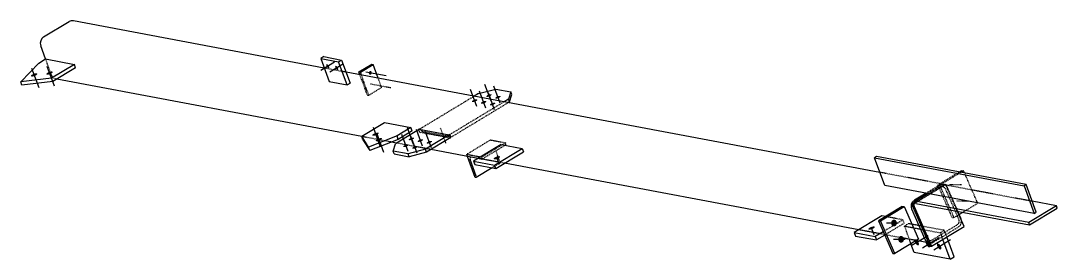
# Model space of a CAD drawing. Header units: millimetres. Extents: x 24 to 44783, y 9 to 937.
# Drawn here: x 24 to 3986, y 24 to 937 of the extents above; entities that cross this region are included whole.
import ezdxf

# ---------------------------------------------------------------- set-up
doc = ezdxf.new("R2010")
doc.units = ezdxf.units.MM
doc.linetypes.add('DXK_LINE_DOT2', pattern=[3.9198, 1.9599, -1.9599])
doc.layers.add('STÅL', color=7, linetype='Continuous')

msp = doc.modelspace()

# ---------------------------------------------------------------- hatches: boundary and pattern name
at = {"layer": 'STÅL', "linetype": 'Continuous'}
for points in [[(1201.1, 765.2), (1202, 763.6), (1202.7, 761.9), (1203.2, 760.3), (1203.4, 758.8), (1203.4, 757.5), (1203.1, 756.4), (1202.5, 755.6), (1201.8, 755.2), (1200.8, 755), (1199.7, 755.3), (1198.6, 755.9), (1197.3, 756.7), (1196.1, 757.9), (1194.9, 759.3), (1193.9, 760.9), (1193, 762.5), (1192.3, 764.2), (1191.8, 765.8), (1191.6, 767.3), (1191.7, 768.6), (1192, 769.7), (1192.5, 770.5), (1193.3, 770.9), (1194.2, 771), (1195.3, 770.8), (1196.5, 770.2), (1197.7, 769.3), (1198.9, 768.2), (1200.1, 766.8)], [(1235.4, 758.8), (1236.3, 757.1), (1237, 755.5), (1237.4, 753.8), (1237.7, 752.3), (1237.6, 751), (1237.3, 750), (1236.8, 749.2), (1236, 748.7), (1235.1, 748.6), (1234, 748.8), (1232.8, 749.4), (1231.6, 750.3), (1230.4, 751.5), (1229.2, 752.9), (1228.2, 754.4), (1227.3, 756.1), (1226.6, 757.7), (1226.1, 759.4), (1225.9, 760.9), (1225.9, 762.2), (1226.2, 763.2), (1226.8, 764), (1227.5, 764.5), (1228.5, 764.6), (1229.6, 764.4), (1230.7, 763.8), (1232, 762.9), (1233.2, 761.7), (1234.4, 760.3)], [(76.5, 725.5), (74, 724.6), (71.4, 724), (69.1, 723.6), (67, 723.5), (65.2, 723.7), (63.9, 724.1), (63, 724.8), (62.7, 725.7), (62.9, 726.7), (63.7, 727.9), (64.9, 729.1), (66.6, 730.4), (68.7, 731.6), (71, 732.8), (73.5, 733.8), (76.1, 734.7), (78.6, 735.3), (81, 735.6), (83.1, 735.7), (84.8, 735.6), (86.2, 735.2), (87, 734.5), (87.3, 733.6), (87.1, 732.6), (86.4, 731.4), (85.1, 730.1), (83.4, 728.9), (81.4, 727.6), (79, 726.5)], [(135.6, 732.7), (133, 731.9), (130.5, 731.2), (128.1, 730.9), (126, 730.8), (124.3, 730.9), (122.9, 731.3), (122.1, 732), (121.8, 732.9), (122, 733.9), (122.7, 735.1), (124, 736.4), (125.7, 737.6), (127.7, 738.9), (130.1, 740), (132.6, 741), (135.1, 741.9), (137.7, 742.5), (140, 742.9), (142.1, 743), (143.9, 742.8), (145.2, 742.4), (146.1, 741.7), (146.4, 740.8), (146.2, 739.8), (145.4, 738.6), (144.2, 737.4), (142.5, 736.1), (140.4, 734.9), (138.1, 733.7)], [(1354.5, 738.5), (1354.9, 739.9), (1355.5, 741.2), (1356.4, 742.4), (1357.4, 743.3), (1358.5, 744), (1359.6, 744.4), (1360.8, 744.4), (1362, 744.2), (1363.1, 743.7), (1364.1, 742.9), (1364.8, 741.9), (1365.4, 740.7), (1365.8, 739.3), (1365.9, 737.9), (1365.7, 736.4), (1365.3, 735), (1364.7, 733.7), (1363.9, 732.6), (1362.9, 731.7), (1361.8, 731), (1360.6, 730.6), (1359.4, 730.5), (1358.3, 730.8), (1357.2, 731.3), (1356.2, 732.1), (1355.4, 733.1), (1354.8, 734.3), (1354.5, 735.7), (1354.4, 737.1)], [(1760.3, 627.6), (1758.2, 626.9), (1756, 626.4), (1754, 626.1), (1752.2, 626), (1750.7, 626.1), (1749.6, 626.5), (1748.9, 627), (1748.6, 627.8), (1748.8, 628.7), (1749.5, 629.6), (1750.5, 630.7), (1751.9, 631.8), (1753.7, 632.8), (1755.6, 633.8), (1757.8, 634.7), (1759.9, 635.4), (1762.1, 635.9), (1764.1, 636.2), (1765.9, 636.3), (1767.4, 636.2), (1768.5, 635.8), (1769.2, 635.2), (1769.5, 634.5), (1769.3, 633.6), (1768.6, 632.6), (1767.6, 631.6), (1766.2, 630.5), (1764.4, 629.4), (1762.5, 628.5)], [(1815.2, 647.2), (1813.1, 646.5), (1810.9, 646), (1808.9, 645.7), (1807.1, 645.6), (1805.6, 645.7), (1804.5, 646.1), (1803.8, 646.7), (1803.5, 647.4), (1803.7, 648.3), (1804.4, 649.3), (1805.4, 650.3), (1806.8, 651.4), (1808.6, 652.5), (1810.5, 653.4), (1812.7, 654.3), (1814.8, 655), (1817, 655.5), (1819, 655.8), (1820.8, 655.9), (1822.3, 655.8), (1823.4, 655.4), (1824.1, 654.9), (1824.4, 654.1), (1824.2, 653.2), (1823.5, 652.3), (1822.5, 651.2), (1821.1, 650.1), (1819.3, 649.1), (1817.4, 648.1)], [(1849.5, 640.8), (1847.3, 640.1), (1845.2, 639.6), (1843.2, 639.3), (1841.4, 639.2), (1839.9, 639.3), (1838.8, 639.7), (1838.1, 640.2), (1837.8, 640.9), (1838, 641.8), (1838.6, 642.8), (1839.7, 643.9), (1841.1, 645), (1842.8, 646), (1844.8, 647), (1846.9, 647.9), (1849.1, 648.6), (1851.2, 649.1), (1853.3, 649.4), (1855, 649.5), (1856.5, 649.3), (1857.7, 649), (1858.4, 648.4), (1858.6, 647.7), (1858.4, 646.8), (1857.8, 645.8), (1856.8, 644.8), (1855.3, 643.7), (1853.6, 642.6), (1851.6, 641.6)], [(1794.6, 621.2), (1792.4, 620.5), (1790.3, 619.9), (1788.3, 619.6), (1786.5, 619.5), (1785, 619.7), (1783.9, 620), (1783.2, 620.6), (1782.9, 621.3), (1783.1, 622.2), (1783.7, 623.2), (1784.8, 624.3), (1786.2, 625.3), (1787.9, 626.4), (1789.9, 627.4), (1792, 628.2), (1794.2, 628.9), (1796.3, 629.5), (1798.4, 629.8), (1800.1, 629.9), (1801.6, 629.7), (1802.8, 629.4), (1803.5, 628.8), (1803.7, 628.1), (1803.5, 627.2), (1802.9, 626.2), (1801.9, 625.1), (1800.4, 624), (1798.7, 623), (1796.7, 622)], [(1828.9, 614.7), (1826.7, 614), (1824.6, 613.5), (1822.6, 613.2), (1820.8, 613.1), (1819.3, 613.2), (1818.2, 613.6), (1817.4, 614.1), (1817.2, 614.9), (1817.4, 615.8), (1818, 616.8), (1819, 617.8), (1820.5, 618.9), (1822.2, 620), (1824.2, 620.9), (1826.3, 621.8), (1828.5, 622.5), (1830.6, 623), (1832.6, 623.3), (1834.4, 623.4), (1835.9, 623.3), (1837, 622.9), (1837.7, 622.4), (1838, 621.6), (1837.8, 620.7), (1837.2, 619.7), (1836.1, 618.7), (1834.7, 617.6), (1833, 616.6), (1831, 615.6)], [(1381.8, 498.5), (1379.2, 497.7), (1376.7, 497.1), (1374.3, 496.7), (1372.2, 496.6), (1370.4, 496.8), (1369.1, 497.2), (1368.2, 497.8), (1367.9, 498.7), (1368.1, 499.8), (1368.9, 500.9), (1370.1, 502.2), (1371.8, 503.5), (1373.9, 504.7), (1376.2, 505.9), (1378.7, 506.9), (1381.3, 507.7), (1383.8, 508.3), (1386.2, 508.7), (1388.3, 508.8), (1390.1, 508.6), (1391.4, 508.2), (1392.2, 507.6), (1392.5, 506.7), (1392.3, 505.6), (1391.6, 504.5), (1390.3, 503.2), (1388.6, 501.9), (1386.6, 500.7), (1384.3, 499.5)], [(1394.6, 477.8), (1392, 477), (1389.5, 476.3), (1387.1, 476), (1385, 475.9), (1383.3, 476), (1381.9, 476.4), (1381.1, 477.1), (1380.8, 478), (1381, 479), (1381.7, 480.2), (1383, 481.5), (1384.7, 482.7), (1386.7, 484), (1389.1, 485.1), (1391.6, 486.1), (1394.1, 487), (1396.7, 487.6), (1399, 488), (1401.1, 488.1), (1402.9, 487.9), (1404.2, 487.5), (1405.1, 486.8), (1405.4, 485.9), (1405.2, 484.9), (1404.4, 483.7), (1403.2, 482.5), (1401.5, 481.2), (1399.4, 480), (1397.1, 478.8)], [(1518.6, 481.4), (1516.5, 480.7), (1514.3, 480.2), (1512.3, 479.9), (1510.5, 479.8), (1509, 479.9), (1507.9, 480.3), (1507.2, 480.8), (1506.9, 481.6), (1507.1, 482.4), (1507.8, 483.4), (1508.8, 484.5), (1510.2, 485.6), (1512, 486.6), (1513.9, 487.6), (1516.1, 488.5), (1518.2, 489.2), (1520.4, 489.7), (1522.4, 490), (1524.2, 490.1), (1525.7, 490), (1526.8, 489.6), (1527.5, 489), (1527.8, 488.3), (1527.6, 487.4), (1526.9, 486.4), (1525.9, 485.4), (1524.5, 484.3), (1522.7, 483.2), (1520.8, 482.3)], [(1552.9, 475), (1550.7, 474.3), (1548.6, 473.7), (1546.6, 473.4), (1544.8, 473.3), (1543.3, 473.5), (1542.2, 473.8), (1541.5, 474.4), (1541.2, 475.1), (1541.4, 476), (1542, 477), (1543.1, 478.1), (1544.5, 479.1), (1546.2, 480.2), (1548.2, 481.2), (1550.3, 482), (1552.5, 482.7), (1554.6, 483.3), (1556.7, 483.6), (1558.4, 483.7), (1559.9, 483.5), (1561.1, 483.2), (1561.8, 482.6), (1562, 481.9), (1561.8, 481), (1561.2, 480), (1560.2, 478.9), (1558.7, 477.8), (1557, 476.8), (1555, 475.8)], [(1587.2, 468.5), (1585, 467.8), (1582.9, 467.3), (1580.9, 467), (1579.1, 466.9), (1577.6, 467), (1576.5, 467.4), (1575.7, 467.9), (1575.5, 468.7), (1575.7, 469.6), (1576.3, 470.6), (1577.3, 471.6), (1578.8, 472.7), (1580.5, 473.8), (1582.5, 474.7), (1584.6, 475.6), (1586.8, 476.3), (1588.9, 476.8), (1590.9, 477.1), (1592.7, 477.2), (1594.2, 477.1), (1595.3, 476.7), (1596, 476.2), (1596.3, 475.4), (1596.1, 474.5), (1595.5, 473.5), (1594.4, 472.5), (1593, 471.4), (1591.3, 470.4), (1589.3, 469.4)], [(1498, 455.3), (1495.8, 454.6), (1493.7, 454.1), (1491.7, 453.8), (1489.9, 453.7), (1488.4, 453.8), (1487.3, 454.2), (1486.6, 454.8), (1486.3, 455.5), (1486.5, 456.4), (1487.1, 457.4), (1488.2, 458.4), (1489.6, 459.5), (1491.3, 460.6), (1493.3, 461.5), (1495.4, 462.4), (1497.6, 463.1), (1499.7, 463.6), (1501.8, 463.9), (1503.5, 464), (1505, 463.9), (1506.2, 463.5), (1506.9, 463), (1507.1, 462.2), (1506.9, 461.4), (1506.3, 460.4), (1505.3, 459.3), (1503.8, 458.2), (1502.1, 457.2), (1500.1, 456.2)], [(1532.3, 448.9), (1530.1, 448.2), (1528, 447.7), (1526, 447.4), (1524.2, 447.3), (1522.7, 447.4), (1521.6, 447.8), (1520.8, 448.3), (1520.6, 449.1), (1520.8, 449.9), (1521.4, 450.9), (1522.4, 452), (1523.9, 453.1), (1525.6, 454.1), (1527.6, 455.1), (1529.7, 456), (1531.9, 456.7), (1534, 457.2), (1536, 457.5), (1537.8, 457.6), (1539.3, 457.5), (1540.4, 457.1), (1541.1, 456.5), (1541.4, 455.8), (1541.2, 454.9), (1540.6, 453.9), (1539.5, 452.9), (1538.1, 451.8), (1536.4, 450.7), (1534.4, 449.8)], [(1846, 408.5), (1843.4, 407.7), (1840.9, 407.1), (1838.5, 406.7), (1836.4, 406.6), (1834.6, 406.8), (1833.3, 407.2), (1832.5, 407.9), (1832.1, 408.7), (1832.4, 409.8), (1833.1, 411), (1834.4, 412.2), (1836, 413.5), (1838.1, 414.7), (1840.4, 415.9), (1842.9, 416.9), (1845.5, 417.7), (1848, 418.4), (1850.4, 418.7), (1852.5, 418.8), (1854.3, 418.7), (1855.6, 418.2), (1856.4, 417.6), (1856.8, 416.7), (1856.5, 415.7), (1855.8, 414.5), (1854.5, 413.2), (1852.9, 412), (1850.8, 410.7), (1848.5, 409.6)], [(3351, 162.7), (3351.2, 165.4), (3352, 168), (3353.1, 170.3), (3354.6, 172.3), (3356.5, 173.9), (3358.6, 175), (3360.9, 175.6), (3363.2, 175.6), (3365.4, 175.1), (3367.6, 174), (3369.4, 172.4), (3371, 170.3), (3372.1, 168), (3372.8, 165.4), (3373.1, 162.7), (3372.9, 160), (3372.2, 157.4), (3371, 155.1), (3369.5, 153), (3367.6, 151.4), (3365.5, 150.3), (3363.2, 149.8), (3360.9, 149.8), (3358.7, 150.3), (3356.6, 151.4), (3354.7, 153), (3353.1, 155), (3352, 157.4), (3351.3, 160)], [(3278.1, 139.4), (3275.5, 138.6), (3273, 138), (3270.6, 137.6), (3268.5, 137.5), (3266.8, 137.7), (3265.4, 138.1), (3264.6, 138.8), (3264.3, 139.6), (3264.5, 140.7), (3265.2, 141.9), (3266.5, 143.1), (3268.2, 144.4), (3270.2, 145.6), (3272.5, 146.8), (3275, 147.8), (3277.6, 148.6), (3280.1, 149.2), (3282.5, 149.6), (3284.6, 149.7), (3286.4, 149.6), (3287.7, 149.1), (3288.6, 148.5), (3288.9, 147.6), (3288.7, 146.6), (3287.9, 145.4), (3286.7, 144.1), (3285, 142.8), (3282.9, 141.6), (3280.6, 140.5)], [(3378.2, 100.4), (3378.4, 103.1), (3379.2, 105.7), (3380.3, 108), (3381.8, 110.1), (3383.7, 111.7), (3385.8, 112.8), (3388.1, 113.3), (3390.4, 113.3), (3392.6, 112.8), (3394.8, 111.7), (3396.6, 110.1), (3398.2, 108.1), (3399.3, 105.7), (3400.1, 103.1), (3400.3, 100.4), (3400.1, 97.7), (3399.4, 95.2), (3398.2, 92.8), (3396.7, 90.8), (3394.8, 89.2), (3392.7, 88.1), (3390.4, 87.5), (3388.1, 87.5), (3385.9, 88), (3383.8, 89.1), (3381.9, 90.7), (3380.3, 92.8), (3379.2, 95.1), (3378.5, 97.7)], [(3454.2, 92.2), (3455.4, 89.9), (3456.4, 87.4), (3457.1, 85.1), (3457.4, 82.9), (3457.4, 81), (3456.9, 79.5), (3456.2, 78.3), (3455.1, 77.7), (3453.7, 77.5), (3452.1, 77.9), (3450.4, 78.7), (3448.7, 80), (3446.9, 81.7), (3445.2, 83.7), (3443.7, 85.9), (3442.4, 88.3), (3441.4, 90.7), (3440.7, 93.1), (3440.4, 95.2), (3440.5, 97.1), (3440.9, 98.7), (3441.7, 99.8), (3442.8, 100.5), (3444.1, 100.6), (3445.7, 100.3), (3447.4, 99.5), (3449.2, 98.2), (3451, 96.5), (3452.6, 94.5)], [(3497, 84.2), (3498.3, 81.8), (3499.3, 79.4), (3500, 77), (3500.3, 74.9), (3500.2, 73), (3499.8, 71.4), (3499, 70.3), (3497.9, 69.6), (3496.6, 69.5), (3495, 69.8), (3493.3, 70.6), (3491.5, 71.9), (3489.7, 73.6), (3488.1, 75.6), (3486.5, 77.9), (3485.3, 80.3), (3484.3, 82.7), (3483.6, 85), (3483.3, 87.2), (3483.3, 89.1), (3483.8, 90.6), (3484.5, 91.8), (3485.6, 92.4), (3487, 92.6), (3488.6, 92.2), (3490.3, 91.4), (3492, 90.1), (3493.8, 88.4), (3495.5, 86.4)], [(3539.8, 76.1), (3541.1, 73.8), (3542.1, 71.3), (3542.8, 69), (3543.1, 66.8), (3543, 64.9), (3542.6, 63.4), (3541.8, 62.2), (3540.7, 61.6), (3539.4, 61.4), (3537.8, 61.8), (3536.1, 62.6), (3534.3, 63.9), (3532.6, 65.6), (3530.9, 67.6), (3529.4, 69.8), (3528.1, 72.2), (3527.1, 74.6), (3526.4, 77), (3526.1, 79.1), (3526.2, 81), (3526.6, 82.6), (3527.4, 83.7), (3528.5, 84.4), (3529.8, 84.5), (3531.4, 84.2), (3533.1, 83.4), (3534.9, 82.1), (3536.6, 80.4), (3538.3, 78.4)]]:
    msp.add_hatch(color=96, dxfattribs=at).paths.add_polyline_path(points)

# ---------------------------------------------------------------- linework, layer by layer
at = {"layer": 'STÅL', "color": 2, "linetype": 'Continuous'}
for p, q in [((111.4, 875.1), (209.6, 934.5)), ((217.4, 937.2), (209.6, 934.5)), ((225.3, 936.1), (217.4, 937.2)), ((1184.1, 755.9), (225.3, 936.1)), ((111.4, 875.1), (104.8, 869.1)), ((100.4, 860.6), (98.9, 850.9)), ((98.9, 850.9), (100.5, 841.6)), ((104.8, 869.1), (100.4, 860.6)), ((119, 790.7), (100.5, 841.6)), ((1182.1, 799.6), (1170.7, 792.7)), ((1170.7, 792.7), (1239.3, 779.9)), ((1170.7, 792.7), (1202.9, 704.4)), ((1182.1, 799.6), (1250.6, 786.7)), ((24, 703.1), (92.6, 774.8)), ((92.6, 774.8), (119, 790.7)), ((119, 790.7), (229, 770.1)), ((229, 770.1), (142.1, 717.6)), ((233.8, 756.9), (147, 704.3)), ((233.8, 756.9), (229, 770.1)), ((1239.3, 779.9), (1250.6, 786.7)), ((1271.4, 691.6), (1239.3, 779.9)), ((1250.6, 786.7), (1282.7, 698.4)), ((1316.5, 741.5), (1365.6, 771.2)), ((1322.2, 740.4), (1371.3, 770.1)), ((1365.6, 771.2), (1371.3, 770.1)), ((1390.6, 717.2), (1371.3, 770.1)), ((142.1, 717.6), (24, 703.1)), ((147, 704.3), (142.1, 717.6)), ((3308.4, 356.8), (1267.5, 740.3)), ((1320.6, 730.3), (1316.5, 741.5)), ((1316.5, 741.5), (1322.2, 740.4)), ((1326.3, 729.2), (1322.2, 740.4)), ((28.8, 689.9), (24, 703.1)), ((147, 704.3), (28.8, 689.9)), ((1327.7, 493.9), (161.4, 713.1)), ((1202.9, 704.4), (1271.4, 691.6)), ((1271.4, 691.6), (1282.7, 698.4)), ((1774, 658.3), (1840.3, 675.8)), ((1840.3, 675.8), (1897.4, 665)), ((1774, 658.3), (1757.4, 648.2)), ((1888.2, 636.8), (1871.6, 626.8)), ((1897.4, 665), (1888.2, 636.8)), ((1892.1, 626.2), (1888.2, 636.8)), ((1892.1, 626.2), (1901.3, 654.4)), ((1901.3, 654.4), (1897.4, 665)), ((1892.1, 626.2), (1887.9, 623.7)), ((1327.4, 494.9), (1414.2, 547.4)), ((1414.2, 547.4), (1515.4, 528.4)), ((1548.4, 521.8), (1456.7, 466.4)), ((1515.4, 528.4), (1462.5, 496.4)), ((1520.2, 515.1), (1467.3, 483.1)), ((1520.2, 515.1), (1515.4, 528.4)), ((1544.8, 519.6), (1544.9, 520.8)), ((1545.7, 521.9), (1544.9, 520.8)), ((1547.1, 522.1), (1545.7, 521.9)), ((1547.1, 522.1), (1661.3, 500.6)), ((1332.2, 481.6), (1327.4, 494.9)), ((1353.1, 453.4), (1327.4, 494.9)), ((1332.2, 481.6), (1357.9, 440.1)), ((1462.5, 496.4), (1353.1, 453.4)), ((1467.3, 483.1), (1357.9, 440.1)), ((1467.3, 483.1), (1462.5, 496.4)), ((1662.3, 500.2), (1571, 444.9)), ((1668, 490.7), (1574.8, 434.3)), ((1663, 499.9), (1661.3, 500.6)), ((1664.8, 498.3), (1663, 499.9)), ((1665.8, 488.3), (1664.4, 488.5)), ((1666.4, 496.1), (1664.8, 498.3)), ((1665.8, 488.3), (1667.1, 488.5)), ((1667.5, 493.7), (1666.4, 496.1)), ((1667.1, 488.5), (1667.9, 489.6)), ((1668.1, 491.4), (1667.5, 493.7)), ((1667.9, 489.6), (1668.1, 491.4)), ((1357.9, 440.1), (1353.1, 453.4)), ((1460.9, 468.9), (1440.7, 472.7)), ((1447.5, 438.2), (1456.7, 466.4)), ((1451.4, 427.6), (1447.5, 438.2)), ((1504.6, 427.4), (1447.5, 438.2)), ((1571, 444.9), (1504.6, 427.4)), ((1574.8, 434.3), (1571, 444.9)), ((1773, 410.2), (1591.4, 444.4)), ((1861, 463.5), (1755.3, 399.5)), ((1835.2, 384.5), (1941, 448.5)), ((1861, 463.5), (1941, 448.5)), ((1941, 448.5), (1945.8, 435.2)), ((1451.4, 427.6), (1508.5, 416.8)), ((1508.5, 416.8), (1504.6, 427.4)), ((1574.8, 434.3), (1508.5, 416.8)), ((1761.5, 337.7), (1732.4, 417.9)), ((1741.5, 412.6), (1741.2, 409.5)), ((1741.2, 409.5), (1742.2, 405.5)), ((1742.8, 414.5), (1741.5, 412.6)), ((1765.3, 341.9), (1742.2, 405.5)), ((1745.2, 414.8), (1742.8, 414.5)), ((1772.1, 409.7), (1745.2, 414.8)), ((1755.3, 399.5), (1835.2, 384.5)), ((1755.3, 399.5), (1760.1, 386.3)), ((1840.1, 371.3), (1945.8, 435.2)), ((3295.6, 417.4), (3288, 412.8)), ((3326.6, 306.9), (3288, 412.8)), ((3288, 412.8), (3859.2, 305.5)), ((3866.7, 310.1), (3295.6, 417.4)), ((1760.1, 386.3), (1840.1, 371.3)), ((1825.5, 374), (1765, 337.4)), ((1840.1, 371.3), (1835.2, 384.5)), ((3228, 136.8), (1873.3, 391.4)), ((3620, 362.9), (3611.9, 358)), ((3627.9, 362.9), (3617.9, 356.8)), ((3620, 362.9), (3627.9, 362.9)), ((3631.7, 354.3), (3627.9, 362.9)), ((1763.8, 337.3), (1761.5, 337.7)), ((1765, 337.4), (1763.8, 337.3)), ((1765.7, 338.4), (1765, 337.4)), ((1765.3, 341.9), (1765.8, 339.9)), ((1765.8, 339.9), (1765.7, 338.4)), ((3897.7, 199.6), (3326.6, 306.9)), ((3866.7, 310.1), (3859.2, 305.5)), ((3859.2, 305.5), (3897.7, 199.6)), ((3905.3, 204.1), (3866.7, 310.1)), ((3429.4, 235), (3433.4, 243.6)), ((3443.6, 242.9), (3429.8, 234.5)), ((3433.4, 243.6), (3439.9, 249.7)), ((3444.6, 240.3), (3435, 234.6)), ((3485.2, 277.1), (3439.9, 249.7)), ((3491.5, 275.9), (3442.4, 246.2)), ((3445.1, 238.9), (3442.4, 246.2)), ((3877.2, 164.5), (3442.4, 246.2)), ((3983, 228.5), (3890.1, 245.9)), ((3393.4, 225.8), (3302.8, 171)), ((3310.7, 171), (3401.3, 225.8)), ((3393.4, 225.8), (3401.3, 225.8)), ((3401.3, 225.8), (3455.7, 101.3)), ((3428.5, 225.3), (3429.4, 235)), ((3430.8, 215.8), (3428.5, 225.3)), ((3429.8, 234.5), (3435, 234.6)), ((3499.8, 74.1), (3429.8, 234.5)), ((3481.7, 99.3), (3430.8, 215.8)), ((3435, 234.6), (3505.1, 74.1)), ((3445.8, 237.3), (3880.4, 155.7)), ((3629.7, 149.5), (3604.4, 207.5)), ((3617.6, 181.6), (3606.5, 207.1)), ((3625, 203.7), (3611.5, 195.5)), ((3983, 228.5), (3877.2, 164.5)), ((3880.4, 155.7), (3986.2, 219.6)), ((3897.7, 199.6), (3905.3, 204.1)), ((3986.2, 219.6), (3983, 228.5)), ((3316, 190.1), (3210.2, 126.1)), ((3302.8, 171), (3357.2, 46.4)), ((3302.8, 171), (3310.7, 171)), ((3365.1, 46.4), (3310.7, 171)), ((3330.1, 187.5), (3316, 190.1)), ((3619.9, 172.1), (3617.6, 181.6)), ((3619.9, 172), (3619.9, 172.1)), ((3880.4, 155.7), (3877.2, 164.5)), ((3210.2, 126.1), (3290.2, 111.1)), ((3210.2, 126.1), (3215.1, 112.9)), ((3320.8, 129.6), (3290.2, 111.1)), ((3505.1, 74.1), (3629.7, 149.5)), ((3215.1, 112.9), (3295, 97.9)), ((3290.2, 111.1), (3295, 97.9)), ((3326.4, 116.8), (3295, 97.9)), ((3455.7, 101.3), (3365.1, 46.4)), ((3439.3, 49.8), (3426.9, 83.8)), ((3494.1, 86.8), (3446.6, 95.8)), ((3486.8, 91.6), (3481.7, 99.3)), ((3494.1, 86.8), (3486.8, 91.6)), ((3494.1, 86.8), (3494.3, 86.8)), ((3576.4, 24), (3548.6, 100.4)), ((3591.5, 33.1), (3563.7, 109.6)), ((3357.2, 46.4), (3365.1, 46.4)), ((3576.4, 24), (3439.3, 49.8)), ((3499.8, 74.1), (3505.1, 74.1)), ((3576.4, 24), (3591.5, 33.1))]:
    msp.add_line(p, q, dxfattribs=at)
at = {"layer": 'STÅL', "color": 96, "linetype": 'Continuous'}
for p, q in [((65.4, 756.1), (92.7, 681.1)), ((124.4, 763.4), (151.8, 688.3)), ((1223.9, 779), (1171.1, 747)), ((1258.2, 772.6), (1205.3, 740.6)), ((1421.5, 726), (1343, 740.7)), ((1822, 628.7), (1798.5, 693.1)), ((1856.3, 622.2), (1832.8, 686.7)), ((1767.1, 609.1), (1743.6, 673.5)), ((1801.4, 602.6), (1777.9, 667.1)), ((1835.6, 596.2), (1812.2, 660.6)), ((1370.6, 529.2), (1397.9, 454.1)), ((1525.4, 462.9), (1501.9, 527.3)), ((1559.7, 456.4), (1536.2, 520.9)), ((1383.4, 508.5), (1410.8, 433.4)), ((1504.8, 436.8), (1481.3, 501.3)), ((1539, 430.4), (1515.6, 494.8)), ((1593.9, 450), (1570.5, 514.4)), ((1854.1, 386.2), (1844.5, 412.7)), ((3377.9, 162.7), (3333, 162.6)), ((3286.2, 117.1), (3276.6, 143.6)), ((3405.1, 100.4), (3360.2, 100.4)), ((3428.2, 76.5), (3492.4, 115.4)), ((3471, 68.5), (3535.2, 107.3)), ((3513.8, 60.4), (3578, 99.3))]:
    msp.add_line(p, q, dxfattribs=at)
at = {"layer": 'STÅL', "color": 7, "linetype": 'DXK_LINE_DOT2'}
for p, q in [((142.3, 726.8), (119, 790.7)), ((1267.5, 740.3), (1184.1, 755.9)), ((142.3, 726.8), (146.8, 719.2)), ((146.8, 719.2), (153.5, 714.6)), ((161.4, 713.1), (153.5, 714.6)), ((1348.6, 653.2), (1320.6, 730.3)), ((1354.3, 652.1), (1326.3, 729.2)), ((1403.4, 681.8), (1390.6, 717.2)), ((1354.3, 652.1), (1403.4, 681.8)), ((1348.6, 653.2), (1354.3, 652.1)), ((1757.4, 648.2), (1548.4, 521.8)), ((1871.6, 626.8), (1662.3, 500.2)), ((1887.9, 623.7), (1668, 490.7)), ((1544.7, 519), (1544.8, 519.6)), ((1544.7, 519), (1545.3, 516.7)), ((1545.3, 516.7), (1546.5, 514.2)), ((1554, 518.8), (1553, 521)), ((1555.6, 516.6), (1554, 518.8)), ((1557.4, 515.1), (1555.6, 516.6)), ((1440.7, 472.7), (1327.7, 493.9)), ((1546.5, 514.2), (1548.1, 512.1)), ((1548.1, 512.1), (1549.8, 510.5)), ((1549.8, 510.5), (1551.6, 509.7)), ((1664.4, 488.5), (1551.6, 509.7)), ((1559.1, 514.3), (1557.4, 515.1)), ((1559.1, 514.3), (1667.4, 494)), ((1820, 480.8), (1729.4, 426)), ((1820, 480.8), (1877.2, 470.1)), ((1591.4, 444.4), (1460.9, 468.9)), ((1877.2, 470.1), (1786.5, 415.3)), ((1878.1, 462.1), (1787.5, 407.2)), ((1856, 396.7), (1840.5, 439.3)), ((1877.2, 470.1), (1878.4, 466.6)), ((1878.1, 462.1), (1878.8, 463)), ((1878.9, 464.6), (1878.4, 466.6)), ((1878.8, 463), (1878.9, 464.6)), ((1729.4, 426), (1786.5, 415.3)), ((1732.4, 417.9), (1729.4, 426)), ((1786.3, 407.1), (1772.1, 409.7)), ((1873.3, 391.4), (1773, 410.2)), ((1786.3, 407.1), (1787.5, 407.2)), ((1786.5, 415.3), (1787.8, 411.7)), ((1787.5, 407.2), (1787.9, 407.8)), ((1787.8, 411.7), (1788.3, 409.8)), ((1787.9, 407.8), (1788.2, 408.2)), ((1788.3, 409.8), (1788.2, 408.2)), ((1856.4, 394.8), (1856, 396.7)), ((1855.6, 392.2), (1825.5, 374)), ((1855.6, 392.2), (1856.3, 393.2)), ((1856.3, 393.2), (1856.4, 394.8)), ((3554.3, 310.6), (3308.4, 356.8)), ((3611.9, 358), (3529.4, 308)), ((3617.9, 356.8), (3537.3, 308)), ((3682.3, 238.3), (3631.7, 354.3)), ((3554.4, 309.9), (3443.6, 242.9)), ((3542, 300.1), (3443.8, 240.7)), ((3559.7, 309.9), (3444.6, 240.3)), ((3538.1, 309.1), (3485.2, 277.1)), ((3548.2, 310.2), (3491.5, 275.9)), ((3529.4, 308), (3583.8, 183.5)), ((3529.4, 308), (3537.3, 308)), ((3591.7, 183.5), (3537.3, 308)), ((3538.1, 309.1), (3546, 311.7)), ((3546.7, 301.7), (3542, 300.1)), ((3546, 311.7), (3554.3, 310.6)), ((3551.7, 301), (3546.7, 301.7)), ((3890.1, 245.9), (3548.2, 310.2)), ((3556.1, 298.1), (3551.7, 301)), ((3554.3, 310.6), (3561.5, 305.8)), ((3554.4, 309.9), (3559.7, 309.9)), ((3559.2, 293.5), (3556.1, 298.1)), ((3610.1, 177), (3559.2, 293.5)), ((3604.4, 207.5), (3559.7, 309.9)), ((3561.5, 305.8), (3566.7, 298.1)), ((3606.5, 207.1), (3566.7, 298.1)), ((3443.8, 240.7), (3439.9, 237.1)), ((3445.6, 237.4), (3445.1, 238.9)), ((3682.3, 238.3), (3625, 203.7)), ((3437.5, 231.9), (3436.9, 226.1)), ((3436.9, 226.1), (3438.3, 220.4)), ((3439.9, 237.1), (3437.5, 231.9)), ((3489.2, 103.9), (3438.3, 220.4)), ((3445.6, 237.4), (3445.8, 237.3)), ((3396, 175.1), (3320.8, 129.6)), ((3400.8, 161.8), (3326.4, 116.8)), ((3396, 175.1), (3330.1, 187.5)), ((3400.8, 161.8), (3396, 175.1)), ((3417.4, 160.4), (3402.3, 151.3)), ((3554.5, 134.7), (3417.4, 160.4)), ((3583.8, 183.5), (3591.7, 183.5)), ((3611.5, 195.5), (3591.7, 183.5)), ((3604.6, 156.7), (3608.5, 160.4)), ((3608.5, 160.4), (3610.9, 165.5)), ((3611.5, 171.3), (3610.1, 177)), ((3610.9, 165.5), (3611.5, 171.3)), ((3619, 162.4), (3615, 153.8)), ((3619, 162.4), (3619.9, 172)), ((3446.6, 95.8), (3228, 136.8)), ((3426.9, 83.8), (3402.3, 151.3)), ((3402.3, 151.3), (3539.4, 125.5)), ((3506.4, 97.3), (3604.6, 156.7)), ((3510.3, 88.3), (3608.5, 147.7)), ((3539.4, 125.5), (3554.5, 134.7)), ((3548.6, 100.4), (3539.4, 125.5)), ((3563.7, 109.6), (3554.5, 134.7)), ((3615, 153.8), (3608.5, 147.7)), ((3489.2, 103.9), (3492.3, 99.3)), ((3492.3, 99.3), (3496.7, 96.4)), ((3494.3, 86.8), (3502.4, 85.7)), ((3496.7, 96.4), (3501.6, 95.7)), ((3501.6, 95.7), (3506.4, 97.3)), ((3502.4, 85.7), (3510.3, 88.3))]:
    msp.add_line(p, q, dxfattribs=at)
at = {"layer": 'STÅL', "color": 96, "linetype": 'DXK_LINE_DOT2'}
for p, q in [((1438.2, 680), (1359.7, 694.8)), ((1649.4, 468.7), (1628.5, 526.1)), ((3619.6, 308.9), (3574.7, 308.8)), ((3646.8, 246.7), (3601.9, 246.6))]:
    msp.add_line(p, q, dxfattribs=at)

doc.saveas('drawing.dxf')
